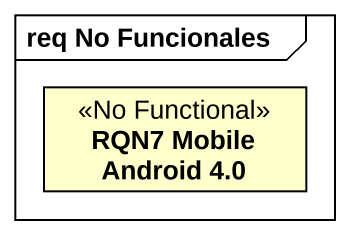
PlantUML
@startuml
mainframe req No Funcionales
hide circle
hide empty members
class "RQN7 Mobile Android 4.0" as RQN7_Mobile_Android_4_0 <<No Functional>>
@enduml
